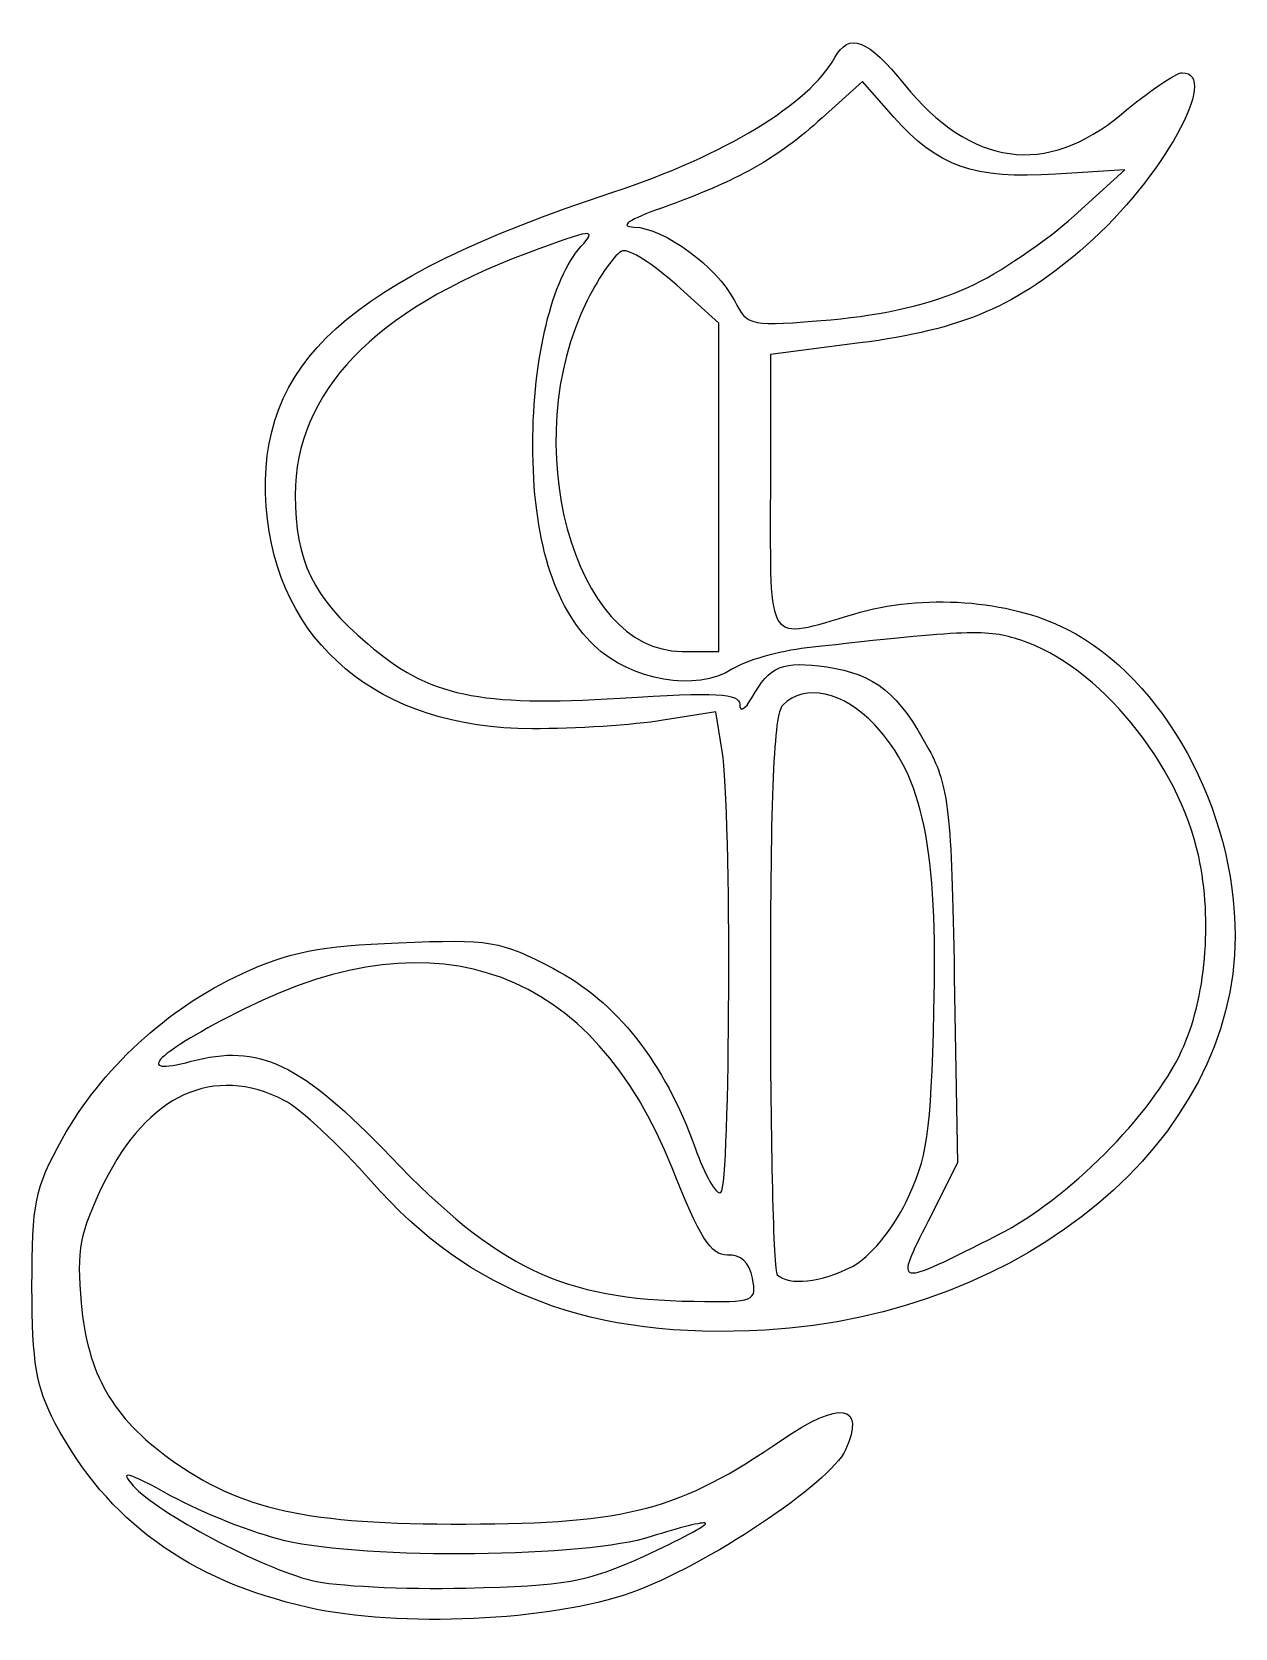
# Model space of a CAD drawing. Extents: x 12.3 to 49.6, y 17.1 to 66.5.
import ezdxf

# ---------------------------------------------------------------- set-up
doc = ezdxf.new("R2010")
doc.units = 0
doc.layers.add('Image', color=7, linetype='CONTINUOUS')

msp = doc.modelspace()

# ---------------------------------------------------------------- linework, layer by layer
at = {"layer": 'Image', "color": 7}
for points in [[(39.025745, 63.905117), (38.054439, 65.011374), (36.806333, 63.883787)], [(44.611584, 60.848081), (46.183172, 62.276895), (44.048356, 62.14096)], [(33.599997, 52.442759), (33.599997, 57.525522), (32.297764, 58.702013)], [(37.967897, 56.911982), (35.199993, 56.554681), (35.199993, 52.277339)], [(32.455383, 47.359996), (33.599997, 47.359996), (33.599997, 52.442759)], [(33.710749, 44.263737), (33.50855, 45.487474), (31.874272, 45.223737)], [(40.900602, 37.279996), (41.002666, 31.519996), (40.087511, 29.713079)]]:
    msp.add_lwpolyline(points, dxfattribs=at)
for points in [[(41.337805, 58.636012)], [(42.273245, 29.296846)], [(37.743117, 28.311268)], [(34.649293, 27.942577)], [(31.286647, 19.33843)], [(20.880364, 17.745454)]]:
    msp.add_lwpolyline(points, close=True, dxfattribs=at)
for points in [[(37.197277, 65.749456), (37.642829, 66.545615), (38.226941, 66.322046), (39.348896, 64.925925)], [(30.315259, 61.580189), (33.796979, 62.732184), (36.386745, 64.301118), (37.197277, 65.749456)], [(47.964403, 65.279994), (49.161788, 65.279994), (47.334451, 61.996929), (44.98694, 59.930566)], [(46.079993, 63.999994), (46.920844, 64.703994), (47.768828, 65.279994), (47.964403, 65.279994)], [(39.348896, 64.925925), (41.39831, 62.375702), (43.753068, 62.051781), (46.079993, 63.999994)], [(36.806333, 63.883787), (35.395837, 62.609488), (34.196065, 61.935301), (31.856405, 61.102272)], [(44.048356, 62.14096), (41.506141, 61.979084), (40.364858, 62.379952), (39.025745, 63.905117)], [(19.581449, 51.846954), (19.26038, 56.285692), (22.102428, 58.862813), (30.315259, 61.580189)], [(31.856405, 61.102272), (30.813333, 60.73089), (30.499976, 60.518463), (30.972956, 60.503375)], [(41.337805, 58.636012), (42.27401, 59.066802), (43.747213, 60.062233), (44.611584, 60.848081)], [(29.329232, 59.894396), (29.851237, 60.471206), (29.701977, 60.4532), (27.671443, 59.694415)], [(30.972956, 60.503375), (31.906986, 60.473575), (33.53738, 59.280589), (34.085245, 58.226054)], [(27.839999, 53.766141), (27.839999, 56.453072), (28.436579, 58.908027), (29.329232, 59.894396)], [(32.297764, 58.702013), (31.581533, 59.349083), (30.825534, 59.827374), (30.617764, 59.764881)], [(44.98694, 59.930566), (42.85096, 58.050401), (41.162816, 57.324405), (37.967897, 56.911982)], [(27.671443, 59.694415), (22.901779, 57.91205), (20.479999, 55.386891), (20.479999, 52.19599)], [(30.617764, 59.764881), (30.409993, 59.702391), (29.91741, 59.008351), (29.523135, 58.222576)], [(37.071863, 57.632436), (38.725341, 57.774532), (40.239985, 58.130857), (41.337805, 58.636012)], [(29.523135, 58.222576), (27.335135, 53.861975), (29.090281, 47.359996), (32.455383, 47.359996)], [(34.085245, 58.226054), (34.500903, 57.425985), (34.551799, 57.415869), (37.071863, 57.632436)], [(29.738666, 47.540434), (28.483886, 48.742588), (27.839999, 50.85389), (27.839999, 53.766141)], [(20.479999, 52.19599), (20.479999, 50.160709), (21.022867, 49.046914), (22.725003, 47.589951)], [(35.199993, 52.277339), (35.199993, 47.472271), (35.042128, 47.70221), (37.781913, 48.516687)], [(27.815954, 44.960719), (23.073883, 44.962119), (19.886657, 47.627503), (19.581449, 51.846954)], [(37.781913, 48.516687), (39.929456, 49.155103), (42.584563, 48.966972), (44.384188, 48.048873)], [(42.95953, 47.706553), (41.915258, 48.051193), (41.354269, 48.030943), (36.334903, 47.467407)], [(44.384188, 48.048873), (47.394076, 46.513343), (49.599993, 42.491039), (49.599993, 38.538294)], [(22.725003, 47.589951), (24.61799, 45.969625), (26.163018, 45.638463), (30.550596, 45.912607)], [(34.008151, 46.803493), (32.932298, 46.098569), (30.872562, 46.454092), (29.738666, 47.540434)], [(36.334903, 47.467407), (35.463101, 47.369527), (34.416061, 47.070767), (34.008151, 46.803493)], [(48.473271, 41.006876), (47.847767, 43.898556), (45.368004, 46.911685), (42.95953, 47.706553)], [(34.622381, 45.919996), (35.186321, 46.914485), (35.581658, 47.076732), (36.951639, 46.875919)], [(36.951639, 46.875919), (38.44801, 46.656578), (39.178692, 46.065893), (40.113319, 44.319996)], [(30.550596, 45.912607), (33.544567, 46.099679), (34.241831, 46.061785), (34.249729, 45.711564)], [(38.432916, 45.084757), (37.465479, 46.120402), (36.265796, 46.377794), (35.583997, 45.695996)], [(34.249729, 45.711564), (34.255329, 45.464652), (34.414743, 45.553836), (34.622381, 45.919996)], [(35.583997, 45.695996), (35.304554, 45.416553), (35.199997, 42.991404), (35.199997, 36.789331)], [(31.874272, 45.223737), (30.975419, 45.078677), (29.149176, 44.960322), (27.815954, 44.960719)], [(40.270106, 36.214527), (40.397143, 41.261487), (39.939261, 43.47221), (38.432916, 45.084757)], [(33.667089, 30.601463), (33.966343, 30.78641), (34.003751, 42.490486), (33.710749, 44.263737)], [(40.113319, 44.319996), (40.727121, 43.173404), (40.809178, 42.43966), (40.900602, 37.279996)], [(47.944695, 34.982771), (48.692736, 36.585654), (48.905389, 39.009206), (48.473271, 41.006876)], [(32.154052, 31.359998), (29.718157, 37.499855), (24.907251, 39.291663), (18.911544, 36.292134)], [(18.823952, 37.375215), (20.276024, 38.045164), (21.24928, 38.237641), (23.679999, 38.335574)], [(23.679999, 38.335574), (26.529024, 38.450358), (26.830562, 38.400204), (28.479999, 37.537267)], [(49.599993, 38.538294), (49.599993, 32.235404), (43.120928, 26.80666), (35.039993, 26.338615)], [(13.257544, 32.252284), (14.454612, 34.413017), (16.516457, 36.310595), (18.823952, 37.375215)], [(28.479999, 37.537267), (30.432149, 36.515951), (31.932024, 34.618259), (32.866417, 31.987417)], [(35.199997, 36.789331), (35.199997, 32.101862), (35.295997, 28.170663), (35.413332, 28.053332)], [(18.911544, 36.292134), (16.168684, 34.919936), (15.40371, 34.169753), (17.249778, 34.662499)], [(39.407226, 30.311268), (40.063181, 31.643382), (40.174161, 32.40262), (40.270106, 36.214527)], [(17.249778, 34.662499), (19.364615, 35.226979), (20.656146, 34.609689), (23.437125, 31.705219)], [(42.273245, 29.296846), (44.404788, 30.37698), (47.017812, 32.996672), (47.944695, 34.982771)], [(20.139539, 33.450576), (17.962552, 34.576339), (15.890735, 33.628579), (14.553408, 30.895185)], [(22.832978, 30.947239), (21.850855, 32.065891), (20.638808, 33.192393), (20.139539, 33.450576)], [(12.322294, 27.679998), (12.320294, 30.268586), (12.414864, 30.73123), (13.257544, 32.252284)], [(23.437125, 31.705219), (26.73719, 28.258618), (28.774918, 27.288026), (32.835623, 27.228612)], [(32.866417, 31.987417), (33.167684, 31.139175), (33.527988, 30.515492), (33.667089, 30.601463)], [(33.870257, 28.662577), (33.362177, 28.644557), (33.014657, 29.190778), (32.154052, 31.359998)], [(14.553408, 30.895185), (13.793828, 29.34266), (13.697191, 28.832334), (13.847946, 27.169774)], [(35.039993, 26.338615), (29.682708, 26.028321), (25.896604, 27.457722), (22.832978, 30.947239)], [(37.743117, 28.311268), (38.272225, 28.584881), (38.97018, 29.423713), (39.407226, 30.311268)], [(40.087511, 29.713079), (39.039463, 27.643777), (39.018826, 27.647706), (42.273245, 29.296846)], [(34.649293, 27.942577), (34.555333, 28.434097), (34.291946, 28.677524), (33.870257, 28.662577)], [(35.413332, 28.053332), (35.766839, 27.699822), (36.776973, 27.811658), (37.743117, 28.311268)], [(32.835623, 27.228612), (34.714929, 27.201122), (34.785706, 27.228932), (34.649293, 27.942577)], [(13.044258, 23.448894), (12.452142, 24.560529), (12.324182, 25.310446), (12.322294, 27.679998)], [(13.847946, 27.169774), (14.047142, 24.973012), (14.813885, 23.631204), (16.606144, 22.342904)], [(35.549321, 22.930177), (37.355072, 24.172318), (38.175187, 24.045777), (37.527795, 22.624913)], [(20.880368, 17.745454), (17.164001, 18.589592), (14.662965, 20.409947), (13.044258, 23.448894)], [(25.759995, 20.329512), (30.793773, 20.340202), (32.407321, 20.768862), (35.549321, 22.930177)], [(16.606144, 22.342904), (18.803988, 20.763067), (20.822799, 20.319028), (25.759995, 20.329512)], [(37.527795, 22.624913), (37.056227, 21.589934), (33.208653, 19.028366), (30.879994, 18.199064)], [(16.639999, 21.197422), (15.26521, 21.953323), (15.006476, 22.023403), (15.457864, 21.517624)], [(15.457864, 21.517624), (16.213098, 20.67138), (19.419675, 18.970795), (20.997675, 18.579624)], [(20.159999, 19.814235), (19.191999, 20.04275), (17.607999, 20.665185), (16.639999, 21.197422)], [(31.286647, 19.33843), (32.390305, 19.841646), (33.247585, 20.299076), (33.191716, 20.354948)], [(33.191716, 20.354948), (33.135846, 20.410818), (32.376852, 20.224011), (31.505066, 19.939822)], [(31.505066, 19.939822), (29.517199, 19.291809), (22.692992, 19.216267), (20.159999, 19.814235)], [(25.759999, 18.347579), (28.858216, 18.414399), (29.520445, 18.533125), (31.286647, 19.33843)], [(20.997675, 18.579624), (21.680953, 18.410245), (23.823999, 18.305825), (25.759999, 18.347579)], [(30.879994, 18.199064), (28.419347, 17.322753), (23.686536, 17.108062), (20.880364, 17.745454)]]:
    msp.add_open_spline(points, degree=3, dxfattribs=at)

doc.saveas('drawing.dxf')
